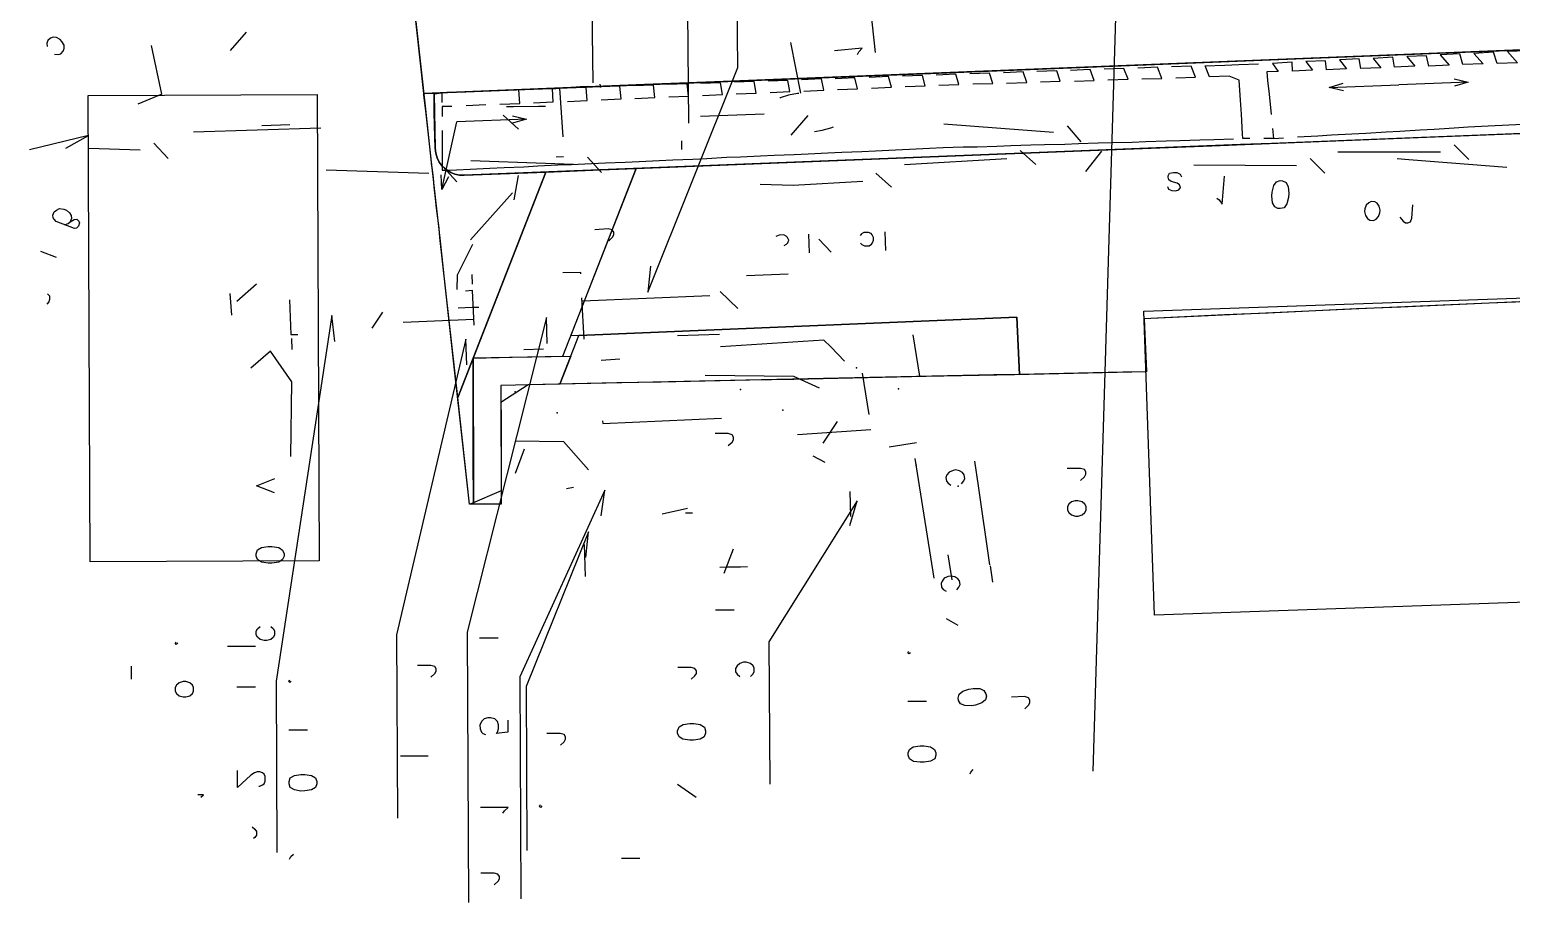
# Model space of a CAD drawing. Header units: metres. Extents: x 131 to 658, y 22 to 173.
# Drawn here: x 139.3 to 195.1, y 31.8 to 64.7 of the extents above; entities that cross this region are included whole.
import ezdxf

# ---------------------------------------------------------------- set-up
doc = ezdxf.new("R2010")
doc.units = ezdxf.units.M
for name, color, linetype in [('BOUNDARY', 7, 'Continuous'), ('BUILDING', 7, 'Continuous'), ('CURB', 7, 'Continuous'), ('ELECTR_CABLE', 7, 'Continuous'), ('ELECTR_CABLE_COMM', 7, 'Continuous'), ('GRASS', 7, 'Continuous'), ('OVERHEAD_POWER_LINE', 7, 'Continuous'), ('ROAD', 7, 'Continuous'), ('SEWER', 7, 'Continuous'), ('SIDEWALK_PATH', 7, 'Continuous'), ('TREE', 7, 'Continuous'), ('WATER_PIPELINE', 7, 'Continuous')]:
    doc.layers.add(name, color=color, linetype=linetype)

msp = doc.modelspace()

# ---------------------------------------------------------------- linework, layer by layer
at = {"layer": 'BOUNDARY'}
msp.add_lwpolyline([(195.902, 54.437), (194.238, 54.37), (190.909, 54.215), (189.244, 54.149), (185.915, 53.993), (184.262, 53.927), (181.243, 53.782), (181.243, 53.782), (181.255, 53.472), (181.332, 51.807), (181.332, 51.785), (181.332, 51.785), (178.025, 51.707), (176.361, 51.674), (173.032, 51.607), (171.367, 51.574), (168.038, 51.496), (166.374, 51.463), (163.045, 51.397), (161.38, 51.363), (158.04, 51.286), (157.008, 50.631), (157.019, 47.302), (155.854, 46.791), (155.832, 46.791), (155.832, 46.791), (155.466, 50.076), (155.277, 51.741), (154.911, 55.047), (154.733, 56.701), (154.356, 60.019), (154.178, 61.672), (153.812, 64.979)], dxfattribs=at)
at = {"layer": 'BUILDING'}
for points in [[(150.084, 62.227), (150.163, 44.661), (141.54, 44.622), (141.461, 62.188)], [(181.234, 54.062), (234.806, 55.937), (235.207, 44.483), (181.635, 42.608)]]:
    msp.add_lwpolyline(points, close=True, dxfattribs=at)
at = {"layer": 'CURB'}
for points in [[(195.669, 63.88), (194.926, 63.847), (195.303, 63.425), (194.537, 63.403), (194.404, 63.825), (193.661, 63.78), (194.016, 63.381), (193.25, 63.359), (193.139, 63.758), (192.396, 63.725), (192.729, 63.337), (191.963, 63.303), (191.874, 63.692), (191.131, 63.658), (191.441, 63.292), (190.676, 63.259), (190.609, 63.636), (189.866, 63.592), (190.154, 63.237), (189.4, 63.215), (189.344, 63.57), (188.601, 63.536), (188.867, 63.192), (188.112, 63.159), (188.079, 63.503), (187.336, 63.47), (187.58, 63.148), (186.825, 63.115), (186.814, 63.448), (186.071, 63.403), (186.292, 63.092), (185.86, 63.081), (185.86, 63.081), (185.893, 62.76), (185.948, 62.238), (186.026, 61.472)], [(176.061, 62.66), (176.816, 62.682), (176.683, 63.081), (175.939, 63.048)], [(177.337, 62.704), (178.081, 62.726), (177.948, 63.126), (177.204, 63.092)], [(178.613, 62.737), (179.357, 62.76), (179.213, 63.17), (178.469, 63.137)], [(179.879, 62.782), (180.633, 62.804), (180.478, 63.215), (179.734, 63.181)], [(181.155, 62.815), (181.909, 62.837), (181.743, 63.259), (180.999, 63.226)], [(182.431, 62.859), (183.174, 62.882), (183.008, 63.303), (182.275, 63.27)], [(185.227, 60.574), (184.961, 60.574), (184.95, 60.751), (184.905, 61.495), (184.872, 62.016), (184.817, 62.771), (184.45, 62.915), (183.707, 62.893), (183.54, 63.314), (184.284, 63.337), (184.805, 63.359), (185.549, 63.381)], [(160.781, 62.027), (161.536, 62.061), (161.491, 62.538), (160.748, 62.515)], [(162.057, 62.083), (162.812, 62.116), (162.756, 62.582), (162.013, 62.56)], [(163.333, 62.138), (164.077, 62.171), (164.021, 62.626), (163.278, 62.604)], [(164.598, 62.194), (165.353, 62.227), (165.286, 62.671), (164.543, 62.649)], [(165.874, 62.249), (166.629, 62.282), (166.551, 62.715), (165.808, 62.693)], [(167.151, 62.305), (167.894, 62.338), (167.816, 62.76), (167.073, 62.737)], [(168.427, 62.36), (169.17, 62.393), (169.081, 62.815), (168.338, 62.782)], [(169.692, 62.416), (170.446, 62.449), (170.346, 62.859), (169.603, 62.826)], [(170.968, 62.471), (171.722, 62.504), (171.611, 62.904), (170.879, 62.871)], [(172.244, 62.527), (172.987, 62.56), (172.888, 62.948), (172.144, 62.915)], [(173.509, 62.582), (174.264, 62.604), (174.153, 62.993), (173.409, 62.959)], [(174.785, 62.626), (175.54, 62.649), (175.418, 63.037), (174.674, 63.004)], [(155.155, 62.316), (154.789, 62.294)], [(154.789, 62.294), (154.789, 61.927)], [(156.42, 62.36), (155.676, 62.327)], [(156.964, 61.861), (157.718, 61.894), (157.685, 62.405), (156.942, 62.371)], [(158.24, 61.916), (158.983, 61.95), (158.95, 62.449), (158.207, 62.416)], [(159.516, 61.972), (160.259, 62.005), (160.215, 62.493), (159.483, 62.471)], [(155.166, 61.783), (154.8, 61.772)], [(154.8, 61.772), (154.8, 61.395)], [(156.442, 61.839), (155.699, 61.805)], [(154.8, 60.873), (154.8, 60.119), (154.8, 59.597), (154.8, 59.375), (154.8, 59.375), (155.332, 59.397), (155.854, 59.419), (156.598, 59.453), (157.13, 59.475), (157.874, 59.508), (158.395, 59.542), (159.15, 59.575), (159.671, 59.597), (160.426, 59.63), (160.947, 59.653), (161.691, 59.686), (162.212, 59.708), (162.967, 59.741), (163.489, 59.763), (164.243, 59.797), (164.765, 59.819), (165.508, 59.863), (166.041, 59.886), (166.784, 59.919), (167.306, 59.941), (168.06, 59.974), (168.582, 59.997), (169.326, 60.03), (169.858, 60.052), (170.602, 60.085), (171.123, 60.107), (171.878, 60.141), (172.399, 60.174), (173.154, 60.207), (173.675, 60.23), (174.419, 60.252), (174.952, 60.263), (175.695, 60.285), (176.217, 60.307), (176.971, 60.329), (177.493, 60.341), (178.247, 60.363), (178.769, 60.385), (179.512, 60.407), (180.045, 60.418), (180.788, 60.44), (181.31, 60.463), (182.065, 60.485), (182.586, 60.496), (183.341, 60.518), (183.862, 60.54), (184.606, 60.562)], [(186.071, 60.951), (186.115, 60.574)], [(187.014, 60.629), (187.779, 60.673), (188.301, 60.707), (189.067, 60.751), (189.588, 60.773), (190.354, 60.818), (190.875, 60.851), (191.641, 60.895), (192.163, 60.929), (192.917, 60.973), (193.45, 61.006), (194.204, 61.051), (194.726, 61.073), (195.492, 61.117)], [(186.115, 60.574), (185.749, 60.574)], [(186.115, 60.574), (186.492, 60.596)]]:
    msp.add_lwpolyline(points, dxfattribs=at)
at = {"layer": 'ELECTR_CABLE'}
for points in [[(160.481, 62.671), (160.37, 71.093)], [(162.645, 55.758), (162.545, 54.781), (162.545, 54.781), (165.93, 63.248), (165.93, 63.248), (165.897, 66.954)], [(140.197, 63.747), (140.33, 63.736), (140.33, 63.736), (140.43, 63.758), (140.43, 63.758), (140.518, 63.858), (140.518, 63.858), (140.552, 63.958), (140.552, 63.958), (140.552, 64.091), (140.552, 64.091), (140.474, 64.224), (140.474, 64.224), (140.407, 64.302), (140.407, 64.302), (140.274, 64.38), (140.274, 64.38), (140.141, 64.391), (140.141, 64.391), (140.041, 64.358), (140.041, 64.358), (139.941, 64.269), (139.941, 64.269), (139.908, 64.169), (139.908, 64.169), (139.919, 64.036)], [(144.236, 62.238), (143.847, 64.08)], [(158.95, 62.449), (159.216, 62.471), (159.216, 62.471), (159.993, 62.527), (159.993, 62.527), (160.259, 62.549)], [(160.77, 62.493), (160.748, 62.615)], [(144.236, 62.238), (143.337, 61.861)], [(159.216, 62.471), (159.338, 60.64)], [(158.684, 61.783), (158.428, 61.783), (158.428, 61.783), (157.485, 61.761), (157.485, 61.761), (157.219, 61.761)], [(159.094, 59.886), (159.361, 59.897)], [(157.663, 59.175), (157.496, 58.265)], [(157.452, 58.521), (155.865, 56.756)], [(161.081, 56.723), (161.225, 56.867), (161.225, 56.867), (161.269, 56.956), (161.269, 56.956), (161.258, 57.045), (161.258, 57.045), (161.203, 57.134), (161.203, 57.134), (161.047, 57.167), (161.047, 57.167), (160.548, 57.134)], [(155.943, 56.579), (155.366, 55.425), (155.366, 55.425), (155.355, 54.881)], [(156.176, 54.204), (155.921, 54.204), (155.921, 54.204), (155.399, 54.182)], [(155.721, 52.04), (155.688, 53.017), (155.688, 53.017), (153.08, 41.875), (153.08, 41.875), (153.113, 34.962)], [(169.958, 52.184), (169.436, 52.728), (169.436, 52.728), (169.17, 52.972), (169.17, 52.972), (165.286, 52.728)], [(161.491, 52.262), (160.792, 52.207)], [(169.015, 51.163), (168.038, 51.607), (168.038, 51.607), (164.709, 51.641)], [(160.836, 49.932), (160.848, 49.832), (160.848, 49.832), (165.32, 50.032)], [(169.681, 49.91), (169.137, 49.099)], [(157.552, 49.188), (159.361, 49.155), (159.361, 49.155), (160.304, 48.09)], [(165.575, 49), (165.719, 49.133), (165.719, 49.133), (165.775, 49.222), (165.775, 49.222), (165.775, 49.321), (165.775, 49.321), (165.719, 49.41), (165.719, 49.41), (165.575, 49.455), (165.575, 49.455), (165.075, 49.455)], [(170.946, 49.599), (168.183, 49.41)], [(157.885, 48.866), (157.552, 47.945)], [(169.226, 48.367), (168.771, 48.6)], [(174.363, 47.568), (174.452, 47.679), (174.452, 47.679), (174.486, 47.768), (174.486, 47.768), (174.463, 47.901), (174.463, 47.901), (174.397, 47.99), (174.397, 47.99), (174.286, 48.056), (174.286, 48.056), (174.13, 48.09), (174.13, 48.09), (174.042, 48.067), (174.042, 48.067), (173.897, 48.001), (173.897, 48.001), (173.809, 47.901), (173.809, 47.901), (173.775, 47.801), (173.775, 47.801), (173.797, 47.668), (173.797, 47.668), (173.853, 47.59), (173.853, 47.59), (173.964, 47.513)], [(175.429, 44.505), (174.996, 47.49), (174.996, 47.49), (174.863, 48.411)], [(160.781, 46.359), (160.925, 47.324), (157.718, 40.289), (157.763, 31.928)], [(159.738, 47.424), (159.483, 47.368)], [(170.158, 45.992), (170.435, 46.925), (167.106, 41.609), (167.138, 36.252)], [(170.191, 46.325), (170.169, 47.269)], [(164.043, 46.636), (163.078, 46.425)], [(164.221, 46.458), (163.966, 46.458)], [(160.204, 44.783), (160.315, 45.759), (160.315, 45.759), (157.962, 39.922), (157.962, 39.922), (157.985, 33.753)], [(160.148, 45.271), (160.182, 44.073)], [(165.763, 45.105), (165.408, 44.184)], [(166.296, 44.439), (166.041, 44.428), (166.041, 44.428), (165.519, 44.417), (165.519, 44.417), (165.253, 44.406)], [(175.44, 44.472), (175.529, 43.862)], [(165.797, 42.808), (165.098, 42.808)], [(166.407, 40.3), (166.507, 40.4), (166.507, 40.4), (166.551, 40.488), (166.551, 40.488), (166.551, 40.622), (166.551, 40.622), (166.507, 40.71), (166.507, 40.71), (166.407, 40.799), (166.407, 40.799), (166.252, 40.844), (166.252, 40.844), (166.152, 40.844), (166.152, 40.844), (166.008, 40.799), (166.008, 40.799), (165.908, 40.71), (165.908, 40.71), (165.852, 40.61), (165.852, 40.61), (165.852, 40.477), (165.852, 40.477), (165.908, 40.389), (165.908, 40.389), (166.008, 40.3)], [(154.367, 40.278), (154.522, 40.411), (154.522, 40.411), (154.567, 40.499), (154.567, 40.499), (154.567, 40.588), (154.567, 40.588), (154.522, 40.677), (154.522, 40.677), (154.367, 40.721), (154.367, 40.721), (153.868, 40.721)], [(176.749, 39.09), (176.893, 39.234), (176.893, 39.234), (176.938, 39.323), (176.938, 39.323), (176.938, 39.412), (176.938, 39.412), (176.882, 39.501), (176.882, 39.501), (176.738, 39.545), (176.738, 39.545), (176.239, 39.523)], [(159.25, 37.714), (159.394, 37.847), (159.394, 37.847), (159.438, 37.936), (159.438, 37.936), (159.438, 38.025), (159.438, 38.025), (159.394, 38.114), (159.394, 38.114), (159.239, 38.158), (159.239, 38.158), (158.739, 38.158)], [(154.267, 37.304), (153.224, 37.304)], [(158.551, 35.428), (158.506, 35.373), (158.506, 35.373), (158.451, 35.417), (158.451, 35.417), (158.506, 35.473)]]:
    msp.add_lwpolyline(points, dxfattribs=at)
at = {"layer": 'ELECTR_CABLE_COMM'}
for points in [[(167.916, 64.191), (168.294, 62.282)], [(168.238, 62.271), (168.183, 62.271), (168.183, 62.271), (167.839, 62.205), (167.839, 62.205), (167.528, 62.105), (167.528, 62.105), (167.517, 62.094)], [(157.674, 60.918), (157.097, 61.45)], [(166.929, 61.483), (164.532, 61.406)], [(168.571, 61.439), (167.927, 60.696)], [(150.228, 60.962), (145.434, 60.807)], [(168.826, 60.84), (169.115, 60.884), (169.115, 60.884), (169.436, 60.973), (169.436, 60.973), (169.536, 61.017)], [(173.698, 61.128), (177.826, 60.807)], [(178.347, 61.051), (178.858, 60.451)], [(140.618, 60.207), (141.473, 60.684), (139.256, 60.145)], [(144.469, 59.819), (143.936, 60.396)], [(193.472, 59.775), (192.917, 60.329)], [(143.415, 60.13), (141.484, 60.196)], [(159.749, 59.597), (155.876, 59.73)], [(160.803, 59.286), (160.271, 59.863)], [(176.072, 59.808), (172.211, 59.575)], [(177.16, 59.597), (176.572, 60.119)], [(179.634, 60.096), (179.035, 59.331)], [(188.046, 59.264), (187.491, 59.819)], [(192.407, 60.052), (191.208, 60.052), (191.208, 60.052), (188.534, 60.063)], [(190.776, 59.819), (191.208, 59.786), (191.208, 59.786), (194.904, 59.497)], [(154.3, 59.253), (150.428, 59.375)], [(155.355, 58.942), (154.822, 59.519)], [(171.722, 58.743), (171.134, 59.264)], [(182.12, 58.765), (182.153, 58.665), (182.153, 58.665), (182.287, 58.609), (182.287, 58.609), (182.42, 58.598), (182.42, 58.598), (182.553, 58.632), (182.553, 58.632), (182.608, 58.731), (182.608, 58.731), (182.575, 58.831), (182.575, 58.831), (182.486, 58.887), (182.486, 58.887), (182.264, 58.953), (182.264, 58.953), (182.176, 59.009), (182.176, 59.009), (182.142, 59.12), (182.142, 59.12), (182.142, 59.164), (182.142, 59.164), (182.198, 59.264), (182.198, 59.264), (182.342, 59.297), (182.342, 59.297), (182.475, 59.286), (182.475, 59.286), (182.597, 59.231), (182.597, 59.231), (182.642, 59.131)], [(186.98, 59.542), (183.108, 59.564)], [(170.646, 58.953), (168.016, 58.798), (168.016, 58.798), (166.773, 58.842)], [(183.973, 58.321), (184.062, 58.265), (184.062, 58.265), (184.184, 58.099), (184.184, 58.099), (184.262, 59.153)], [(186.281, 57.932), (186.159, 57.999), (186.159, 57.999), (186.082, 58.154), (186.082, 58.154), (186.048, 58.41), (186.048, 58.41), (186.059, 58.554), (186.059, 58.554), (186.126, 58.798), (186.126, 58.798), (186.226, 58.942), (186.226, 58.942), (186.37, 58.987), (186.37, 58.987), (186.459, 58.976), (186.459, 58.976), (186.592, 58.909), (186.592, 58.909), (186.67, 58.754), (186.67, 58.754), (186.692, 58.51), (186.692, 58.51), (186.681, 58.354), (186.681, 58.354), (186.614, 58.11), (186.614, 58.11), (186.514, 57.966), (186.514, 57.966), (186.37, 57.932), (186.37, 57.932), (186.281, 57.932)], [(189.744, 57.5), (189.877, 57.489), (189.877, 57.489), (189.977, 57.533), (189.977, 57.533), (190.065, 57.633), (190.065, 57.633), (190.121, 57.777), (190.121, 57.777), (190.132, 57.877), (190.132, 57.877), (190.099, 58.021), (190.099, 58.021), (190.021, 58.132), (190.021, 58.132), (189.932, 58.188), (189.932, 58.188), (189.799, 58.199), (189.799, 58.199), (189.71, 58.154), (189.71, 58.154), (189.61, 58.066), (189.61, 58.066), (189.555, 57.921), (189.555, 57.921), (189.544, 57.822), (189.544, 57.822), (189.577, 57.666), (189.577, 57.666), (189.655, 57.555), (189.655, 57.555), (189.744, 57.5)], [(190.875, 57.611), (190.997, 57.455), (190.997, 57.455), (191.086, 57.4), (191.086, 57.4), (191.175, 57.389), (191.175, 57.389), (191.275, 57.433), (191.275, 57.433), (191.33, 57.577), (191.33, 57.577), (191.364, 58.077)], [(140.574, 57.322), (140.707, 57.367), (140.707, 57.367), (140.785, 57.433), (140.785, 57.433), (140.929, 57.522), (140.929, 57.522), (141.04, 57.533), (141.04, 57.533), (141.106, 57.455), (141.106, 57.455), (141.14, 57.389), (141.14, 57.389), (141.095, 57.267), (141.095, 57.267), (141.018, 57.2), (141.018, 57.2), (140.951, 57.178), (140.951, 57.178), (140.252, 57.444), (140.252, 57.444), (140.174, 57.533), (140.174, 57.533), (140.141, 57.589), (140.141, 57.589), (140.13, 57.688), (140.13, 57.688), (140.185, 57.81), (140.185, 57.81), (140.263, 57.877), (140.263, 57.877), (140.385, 57.932), (140.385, 57.932), (140.54, 57.91), (140.54, 57.91), (140.64, 57.877), (140.64, 57.877), (140.762, 57.777), (140.762, 57.777), (140.818, 57.666), (140.818, 57.666), (140.829, 57.555), (140.829, 57.555), (140.785, 57.433)], [(167.683, 56.545), (167.772, 56.59), (167.772, 56.59), (167.816, 56.645), (167.816, 56.645), (167.861, 56.745), (167.861, 56.745), (167.805, 56.845), (167.805, 56.845), (167.761, 56.889), (167.761, 56.889), (167.672, 56.945), (167.672, 56.945), (167.495, 56.934), (167.495, 56.934), (167.361, 56.878)], [(168.638, 56.268), (168.615, 56.967)], [(170.557, 56.623), (170.602, 56.579), (170.602, 56.579), (170.702, 56.534), (170.702, 56.534), (170.835, 56.534), (170.835, 56.534), (170.879, 56.534), (170.879, 56.534), (170.968, 56.59), (170.968, 56.59), (171.012, 56.645), (171.012, 56.645), (171.046, 56.745), (171.046, 56.745), (171.046, 56.845), (171.046, 56.845), (171.001, 56.945), (171.001, 56.945), (170.957, 56.989), (170.957, 56.989), (170.857, 57.034), (170.857, 57.034), (170.679, 57.034), (170.679, 57.034), (170.591, 56.978), (170.591, 56.978), (170.546, 56.923)], [(171.512, 56.357), (171.489, 57.056)], [(169.448, 56.29), (168.982, 56.778)], [(140.263, 56.09), (139.68, 56.318)], [(139.93, 54.726), (140.008, 54.648), (140.008, 54.504), (139.975, 54.415), (139.901, 54.332)], [(178.847, 47.69), (178.991, 47.823), (178.991, 47.823), (179.046, 47.923), (179.046, 47.923), (179.046, 48.012), (179.046, 48.012), (178.991, 48.101), (178.991, 48.101), (178.847, 48.145), (178.847, 48.145), (178.347, 48.134)], [(179.057, 46.569), (179.057, 46.703), (179.057, 46.703), (179.002, 46.791), (179.002, 46.791), (178.902, 46.88), (178.902, 46.88), (178.747, 46.925), (178.747, 46.925), (178.647, 46.925), (178.647, 46.925), (178.503, 46.88), (178.503, 46.88), (178.403, 46.791), (178.403, 46.791), (178.358, 46.703), (178.358, 46.703), (178.358, 46.569), (178.358, 46.569), (178.403, 46.481), (178.403, 46.481), (178.503, 46.392), (178.503, 46.392), (178.658, 46.347), (178.658, 46.347), (178.758, 46.347), (178.758, 46.347), (178.902, 46.392), (178.902, 46.392), (179.002, 46.481), (179.002, 46.481), (179.057, 46.569)]]:
    msp.add_lwpolyline(points, dxfattribs=at)
at = {"layer": 'GRASS'}
msp.add_lwpolyline([(197.667, 60.851), (186.037, 60.385), (184.872, 60.341), (173.498, 59.897), (155.621, 59.186), (155.455, 59.186), (155.277, 59.231), (155.122, 59.286), (154.966, 59.386), (154.889, 59.453), (154.8, 59.53), (154.689, 59.675), (154.611, 59.841), (154.556, 60.019), (154.534, 60.207), (154.511, 61.062), (154.5, 61.583), (154.489, 62.26), (154.789, 62.294), (155, 62.305), (155.694, 62.33), (173.187, 63.026), (186.004, 63.536), (198.122, 64.014)], dxfattribs=at)
for points in [[(159.227, 51.319), (159.949, 53.15), (176.439, 53.838), (176.549, 51.685), (175.584, 51.663)], [(157.019, 46.802), (155.976, 46.791), (155.965, 48.611), (155.965, 52.295), (157.43, 52.329), (159.638, 52.373), (159.227, 51.319), (157.01, 51.263), (157.008, 51.259), (157.019, 49.455)]]:
    msp.add_lwpolyline(points, close=True, dxfattribs=at)
at = {"layer": 'OVERHEAD_POWER_LINE'}
for points in [[(188.745, 62.371), (188.212, 62.493), (188.212, 62.493), (188.734, 62.66)], [(188.212, 62.493), (190.831, 62.593)], [(193.45, 62.693), (190.831, 62.593)], [(192.917, 62.815), (193.45, 62.693), (193.45, 62.693), (192.928, 62.538)], [(157.452, 61.428), (157.974, 61.306), (157.974, 61.306), (157.452, 61.151)], [(154.778, 58.654), (155.355, 61.206)], [(157.974, 61.306), (155.355, 61.206)], [(155.033, 59.131), (154.778, 58.654), (154.778, 58.654), (154.755, 59.198)]]:
    msp.add_lwpolyline(points, dxfattribs=at)
at = {"layer": 'ROAD'}
msp.add_lwpolyline([(231.845, 65.356), (165.386, 62.715), (162.423, 62.604), (154.112, 62.271), (153.435, 68.33), (153.357, 69.029), (153.28, 69.728), (153.635, 69.717), (153.979, 69.717), (157.075, 69.839), (165.386, 70.172), (168.349, 70.283), (234.808, 72.924)], dxfattribs=at)
at = {"layer": 'SEWER'}
for points in [[(146.821, 63.891), (147.42, 64.579)], [(149.063, 61.084), (148.009, 61.051)], [(155.91, 55.447), (155.932, 55.081)], [(160.026, 55.469), (160.026, 55.524), (160.026, 55.524), (159.338, 55.513)], [(166.263, 55.414), (167.827, 55.469)], [(146.799, 54.737), (146.866, 53.915)], [(147.798, 55.081), (147.065, 54.426)], [(155.998, 53.538), (155.943, 54.848), (155.943, 54.848), (155.676, 54.825)], [(165.93, 54.171), (165.275, 54.814)], [(149.041, 54.493), (149.096, 53.183), (149.096, 53.183), (149.362, 53.194)], [(160.148, 53.006), (160.06, 54.57)], [(164.876, 54.648), (160.082, 54.448)], [(150.75, 52.928), (150.639, 53.904), (148.541, 40.122), (148.572, 33.678)], [(152.547, 54.026), (152.148, 53.427)], [(155.987, 53.749), (153.324, 53.638)], [(158.75, 52.85), (158.728, 53.827), (155.732, 41.975), (155.785, 31.794)], [(149.152, 52.628), (149.129, 53.039)], [(165.242, 53.194), (163.666, 53.139)], [(172.532, 53.172), (172.777, 51.618)], [(148.33, 52.562), (147.587, 51.918)], [(149.129, 51.408), (148.33, 52.562)], [(157.874, 52.628), (158.617, 52.65)], [(149.096, 48.589), (149.129, 51.408)], [(170.879, 50.176), (170.635, 51.729)], [(172.666, 49.111), (171.634, 48.944)], [(173.331, 44.006), (172.621, 48.511)], [(148.486, 47.224), (147.798, 47.49), (147.798, 47.49), (148.497, 47.757)], [(148.841, 44.838), (148.785, 44.705), (148.785, 44.705), (148.641, 44.616), (148.641, 44.616), (148.386, 44.572), (148.386, 44.572), (148.242, 44.572), (148.242, 44.572), (147.986, 44.616), (147.986, 44.616), (147.842, 44.705), (147.842, 44.705), (147.787, 44.838), (147.787, 44.838), (147.787, 44.927), (147.787, 44.927), (147.842, 45.071), (147.842, 45.071), (147.986, 45.16), (147.986, 45.16), (148.242, 45.205), (148.242, 45.205), (148.386, 45.205), (148.386, 45.205), (148.641, 45.16), (148.641, 45.16), (148.785, 45.06), (148.785, 45.06), (148.841, 44.927), (148.841, 44.927), (148.841, 44.838)], [(173.842, 44.883), (173.997, 43.939)], [(174.186, 43.573), (174.264, 43.673), (174.264, 43.673), (174.308, 43.773), (174.308, 43.773), (174.286, 43.906), (174.286, 43.906), (174.219, 43.984), (174.219, 43.984), (174.108, 44.062), (174.108, 44.062), (173.953, 44.084), (173.953, 44.084), (173.853, 44.073), (173.853, 44.073), (173.709, 44.006), (173.709, 44.006), (173.631, 43.895), (173.631, 43.895), (173.598, 43.806), (173.598, 43.806), (173.609, 43.673), (173.609, 43.673), (173.675, 43.584), (173.675, 43.584), (173.786, 43.518)], [(174.23, 42.219), (173.797, 42.475)], [(148.342, 42.186), (148.441, 42.097), (148.441, 42.097), (148.486, 42.009), (148.486, 42.009), (148.486, 41.875), (148.486, 41.875), (148.441, 41.787), (148.441, 41.787), (148.342, 41.698), (148.342, 41.698), (148.186, 41.654), (148.186, 41.654), (148.086, 41.654), (148.086, 41.654), (147.942, 41.698), (147.942, 41.698), (147.842, 41.787), (147.842, 41.787), (147.787, 41.875), (147.787, 41.875), (147.787, 42.009), (147.787, 42.009), (147.842, 42.097), (147.842, 42.097), (147.942, 42.186)], [(144.835, 41.554), (144.779, 41.509), (144.779, 41.509), (144.735, 41.554), (144.735, 41.554), (144.779, 41.598)], [(147.764, 41.432), (146.71, 41.432)], [(156.908, 41.753), (156.209, 41.753)], [(172.433, 41.199), (172.377, 41.154), (172.377, 41.154), (172.333, 41.199), (172.333, 41.199), (172.377, 41.243)], [(143.093, 40.2), (143.093, 40.688)], [(145.434, 39.756), (145.434, 39.889), (145.434, 39.889), (145.39, 39.978), (145.39, 39.978), (145.29, 40.067), (145.29, 40.067), (145.135, 40.111), (145.135, 40.111), (145.035, 40.111), (145.035, 40.111), (144.89, 40.067), (144.89, 40.067), (144.791, 39.978), (144.791, 39.978), (144.735, 39.889), (144.735, 39.889), (144.735, 39.756), (144.735, 39.756), (144.791, 39.667), (144.791, 39.667), (144.89, 39.578), (144.89, 39.578), (145.035, 39.534), (145.035, 39.534), (145.135, 39.534), (145.135, 39.534), (145.29, 39.578), (145.29, 39.578), (145.39, 39.667), (145.39, 39.667), (145.434, 39.756)], [(147.764, 39.9), (147.065, 39.9)], [(149.107, 40.122), (149.063, 40.078), (149.063, 40.078), (149.007, 40.122), (149.007, 40.122), (149.063, 40.167)], [(175.296, 39.556), (175.262, 39.423), (175.262, 39.423), (175.129, 39.312), (175.129, 39.312), (174.885, 39.223), (174.885, 39.223), (174.741, 39.201), (174.741, 39.201), (174.486, 39.212), (174.486, 39.212), (174.319, 39.279), (174.319, 39.279), (174.252, 39.401), (174.252, 39.401), (174.241, 39.49), (174.241, 39.49), (174.275, 39.634), (174.275, 39.634), (174.408, 39.745), (174.408, 39.745), (174.641, 39.823), (174.641, 39.823), (174.796, 39.845), (174.796, 39.845), (175.051, 39.845), (175.051, 39.845), (175.207, 39.778), (175.207, 39.778), (175.273, 39.645), (175.273, 39.645), (175.296, 39.556)], [(173.043, 39.357), (172.344, 39.357)], [(157.274, 38.657), (157.274, 38.202), (157.274, 38.202), (156.831, 38.158), (156.831, 38.158), (156.875, 38.202), (156.875, 38.202), (156.919, 38.336), (156.919, 38.336), (156.919, 38.48), (156.919, 38.48), (156.875, 38.613), (156.875, 38.613), (156.775, 38.702), (156.775, 38.702), (156.62, 38.746), (156.62, 38.746), (156.52, 38.746), (156.52, 38.746), (156.376, 38.702), (156.376, 38.702), (156.276, 38.602), (156.276, 38.602), (156.22, 38.469), (156.22, 38.469), (156.231, 38.336), (156.231, 38.336), (156.276, 38.202), (156.276, 38.202), (156.331, 38.158), (156.331, 38.158), (156.431, 38.114)], [(149.718, 38.28), (149.018, 38.28)], [(173.398, 37.337), (173.354, 37.204), (173.354, 37.204), (173.198, 37.115), (173.198, 37.115), (172.954, 37.071), (172.954, 37.071), (172.799, 37.071), (172.799, 37.071), (172.555, 37.104), (172.555, 37.104), (172.399, 37.204), (172.399, 37.204), (172.355, 37.337), (172.355, 37.337), (172.355, 37.426), (172.355, 37.426), (172.399, 37.559), (172.399, 37.559), (172.544, 37.648), (172.544, 37.648), (172.799, 37.692), (172.799, 37.692), (172.943, 37.692), (172.943, 37.692), (173.198, 37.648), (173.198, 37.648), (173.343, 37.559), (173.343, 37.559), (173.398, 37.426), (173.398, 37.426), (173.398, 37.337)], [(147.887, 36.172), (147.931, 36.172), (147.931, 36.172), (148.031, 36.216), (148.031, 36.216), (148.086, 36.261), (148.086, 36.261), (148.131, 36.36), (148.131, 36.36), (148.131, 36.538), (148.131, 36.538), (148.086, 36.627), (148.086, 36.627), (148.031, 36.671), (148.031, 36.671), (147.931, 36.715), (147.931, 36.715), (147.831, 36.715), (147.831, 36.715), (147.731, 36.671), (147.731, 36.671), (147.587, 36.582), (147.587, 36.582), (147.088, 36.127), (147.088, 36.127), (147.088, 36.76)], [(150.073, 36.261), (150.028, 36.127), (150.028, 36.127), (149.873, 36.039), (149.873, 36.039), (149.629, 35.994), (149.629, 35.994), (149.473, 35.983), (149.473, 35.983), (149.229, 36.028), (149.229, 36.028), (149.074, 36.116), (149.074, 36.116), (149.03, 36.261), (149.03, 36.261), (149.03, 36.349), (149.03, 36.349), (149.074, 36.482), (149.074, 36.482), (149.229, 36.571), (149.229, 36.571), (149.473, 36.616), (149.473, 36.616), (149.629, 36.616), (149.629, 36.616), (149.873, 36.571), (149.873, 36.571), (150.028, 36.482), (150.028, 36.482), (150.073, 36.349), (150.073, 36.349), (150.073, 36.261)], [(174.685, 36.637), (174.707, 36.704), (174.796, 36.804)], [(145.699, 35.754), (145.811, 35.85), (145.591, 35.85)], [(157.086, 35.151), (157.141, 35.24), (157.141, 35.24), (157.286, 35.373), (157.286, 35.373), (156.242, 35.373)], [(147.642, 34.64), (147.742, 34.552), (147.798, 34.463), (147.798, 34.33), (147.742, 34.241), (147.694, 34.198)], [(149.044, 33.426), (149.096, 33.52), (149.196, 33.608)], [(162.246, 33.442), (161.547, 33.442)], [(156.753, 32.454), (156.908, 32.588), (156.908, 32.588), (156.953, 32.676), (156.953, 32.676), (156.953, 32.765), (156.953, 32.765), (156.897, 32.854), (156.897, 32.854), (156.753, 32.898), (156.753, 32.898), (156.254, 32.898)]]:
    msp.add_lwpolyline(points, dxfattribs=at)
at = {"layer": 'SIDEWALK_PATH'}
for points in [[(154.434, 59.386), (154.4, 59.63), (154.378, 59.808), (154.19, 61.506), (154.112, 62.205), (154.112, 62.271), (154.145, 62.271), (154.489, 62.282), (154.489, 62.26), (154.534, 60.207), (154.556, 60.019), (154.611, 59.841), (154.689, 59.675), (154.8, 59.53), (154.8, 59.375), (154.966, 59.375), (155.122, 59.286), (155.277, 59.231), (155.455, 59.186), (155.621, 59.186), (158.706, 59.309), (155.388, 50.819), (154.711, 56.845), (154.678, 57.2), (154.633, 57.566), (154.589, 57.944), (154.545, 58.31), (154.511, 58.632), (154.5, 58.754), (154.467, 59.087)], [(158.706, 59.309), (160.77, 59.386), (162.102, 59.442), (159.327, 52.362), (158.007, 52.34), (155.965, 52.295)], [(155.832, 46.791), (155.388, 50.819), (155.965, 52.295), (155.976, 47.158), (155.976, 46.791)]]:
    msp.add_lwpolyline(points, close=True, dxfattribs=at)
msp.add_lwpolyline([(200.585, 54.648), (189.333, 54.149), (181.235, 53.782), (181.243, 53.782), (181.332, 51.785), (180.444, 51.763), (176.549, 51.685), (176.439, 53.838), (159.949, 53.15), (159.638, 53.139), (162.102, 59.442), (162.412, 59.453), (178.891, 60.107), (183.796, 60.296), (191.874, 60.618), (203.093, 61.062)], dxfattribs=at)
at = {"layer": 'TREE'}
for p in [(170.4, 51.927), (157.544, 51.028), (166.039, 51.117), (171.987, 51.141), (159.126, 50.242), (167.626, 50.331), (172.658, 48.265), (174.239, 47.479)]:
    msp.add_point(p, dxfattribs=at)
at = {"layer": 'WATER_PIPELINE'}
for points in [[(166.651, 87.35), (165.73, 87.683), (180.522, 77.252), (179.314, 36.733)], [(164.587, 76.431), (163.644, 76.686), (163.644, 76.686), (170.136, 72.747), (170.136, 72.747), (171.112, 63.814)], [(164.088, 61.151), (163.955, 76.686)], [(170.446, 63.736), (170.491, 63.836), (170.491, 63.836), (170.624, 63.98), (170.624, 63.98), (169.581, 63.869)], [(163.822, 60.152), (163.822, 60.485)], [(164.177, 40.2), (164.321, 40.333), (164.321, 40.333), (164.376, 40.422), (164.376, 40.422), (164.376, 40.511), (164.376, 40.511), (164.321, 40.599), (164.321, 40.599), (164.177, 40.644), (164.177, 40.644), (163.677, 40.644)], [(164.72, 38.169), (164.665, 38.036), (164.665, 38.036), (164.521, 37.947), (164.521, 37.947), (164.265, 37.903), (164.265, 37.903), (164.121, 37.903), (164.121, 37.903), (163.866, 37.947), (163.866, 37.947), (163.722, 38.036), (163.722, 38.036), (163.666, 38.169), (163.666, 38.169), (163.666, 38.258), (163.666, 38.258), (163.722, 38.402), (163.722, 38.402), (163.877, 38.491), (163.877, 38.491), (164.121, 38.535), (164.121, 38.535), (164.276, 38.535), (164.276, 38.535), (164.521, 38.491), (164.521, 38.491), (164.676, 38.391), (164.676, 38.391), (164.72, 38.258), (164.72, 38.258), (164.72, 38.169)], [(164.365, 35.75), (163.666, 36.238)]]:
    msp.add_lwpolyline(points, dxfattribs=at)

doc.saveas('drawing.dxf')
